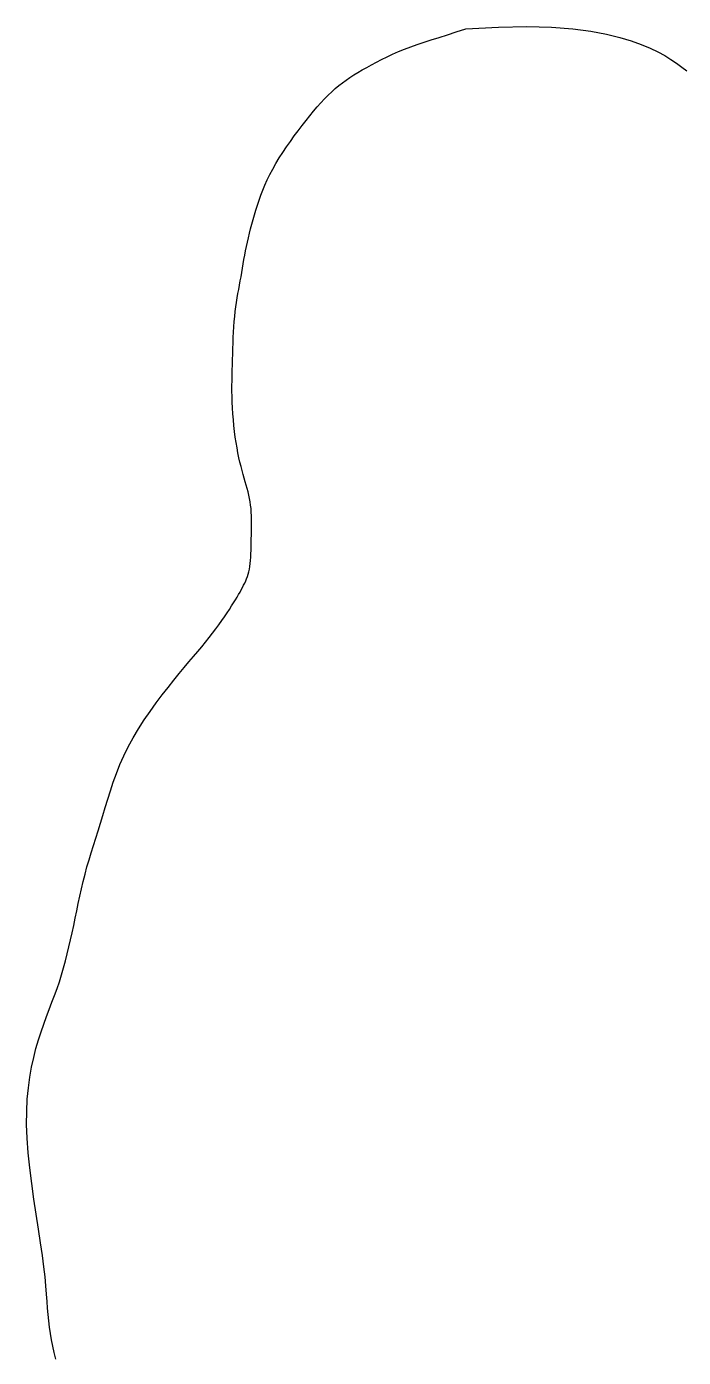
# Model space of a CAD drawing. Header units: millimetres. Extents: x 29 to 887, y 144 to 1917.
# Drawn here: x 28.6 to 262.8, y 1442.2 to 1917.1 of the extents above; entities that cross this region are included whole.
import ezdxf

# ---------------------------------------------------------------- set-up
doc = ezdxf.new("R2010")
doc.units = ezdxf.units.MM
doc.header["$LTSCALE"] = 48

msp = doc.modelspace()

# ---------------------------------------------------------------- linework, layer by layer
for p, q in [((175.72, 1913.25), (178.67, 1914.18)), ((178.67, 1914.18), (181.85, 1915.18)), ((181.85, 1915.18), (185.26, 1916.28)), ((185.26, 1916.28), (196.9, 1916.92)), ((196.9, 1916.92), (207.03, 1917.09)), ((207.03, 1917.09), (215.81, 1916.87)), ((215.81, 1916.87), (223.36, 1916.31)), ((223.36, 1916.31), (229.85, 1915.48)), ((229.85, 1915.48), (235.39, 1914.44)), ((235.39, 1914.44), (240.15, 1913.26)), ((161.21, 1908.17), (163.36, 1909.04)), ((163.36, 1909.04), (165.59, 1909.88)), ((165.59, 1909.88), (167.91, 1910.71)), ((167.91, 1910.71), (170.36, 1911.53)), ((170.36, 1911.53), (172.95, 1912.37)), ((172.95, 1912.37), (175.72, 1913.25)), ((240.15, 1913.26), (244.25, 1911.99)), ((244.25, 1911.99), (247.84, 1910.7)), ((247.84, 1910.7), (250.98, 1909.39)), ((250.98, 1909.39), (253.74, 1908.06)), ((151.6, 1903.51), (153.37, 1904.45)), ((153.37, 1904.45), (155.22, 1905.4)), ((155.22, 1905.4), (157.14, 1906.34)), ((157.14, 1906.34), (159.14, 1907.27)), ((159.14, 1907.27), (161.21, 1908.17)), ((253.74, 1908.06), (256.18, 1906.73)), ((256.18, 1906.73), (258.36, 1905.38)), ((258.36, 1905.38), (260.36, 1904.03)), ((143.93, 1898.93), (145.33, 1899.83)), ((145.33, 1899.83), (146.78, 1900.73)), ((146.78, 1900.73), (148.31, 1901.64)), ((148.31, 1901.64), (149.92, 1902.56)), ((149.92, 1902.56), (151.6, 1903.51)), ((260.36, 1904.03), (262.23, 1902.68)), ((262.23, 1902.68), (264.04, 1901.32)), ((137.44, 1893.84), (138.71, 1894.98)), ((138.71, 1894.98), (139.98, 1896.05)), ((139.98, 1896.05), (141.27, 1897.05)), ((141.27, 1897.05), (142.58, 1898.01)), ((142.58, 1898.01), (143.93, 1898.93)), ((133.58, 1889.91), (134.88, 1891.31)), ((134.88, 1891.31), (136.16, 1892.62)), ((136.16, 1892.62), (137.44, 1893.84)), ((128.26, 1883.56), (129.61, 1885.26)), ((129.61, 1885.26), (130.95, 1886.88)), ((130.95, 1886.88), (132.28, 1888.44)), ((132.28, 1888.44), (133.58, 1889.91)), ((125.48, 1879.96), (126.88, 1881.79)), ((126.88, 1881.79), (128.26, 1883.56)), ((121.31, 1874.18), (122.68, 1876.14)), ((122.68, 1876.14), (124.08, 1878.07)), ((124.08, 1878.07), (125.48, 1879.96)), ((118.71, 1870.22), (119.98, 1872.2)), ((119.98, 1872.2), (121.31, 1874.18)), ((115.38, 1864.34), (116.4, 1866.27)), ((116.4, 1866.27), (117.51, 1868.24)), ((117.51, 1868.24), (118.71, 1870.22)), ((113.63, 1860.56), (114.46, 1862.43)), ((114.46, 1862.43), (115.38, 1864.34)), ((111.54, 1855.11), (112.18, 1856.9)), ((112.18, 1856.9), (112.87, 1858.71)), ((112.87, 1858.71), (113.63, 1860.56)), ((110.41, 1851.62), (110.96, 1853.35)), ((110.96, 1853.35), (111.54, 1855.11)), ((108.94, 1846.61), (109.4, 1848.25)), ((109.4, 1848.25), (109.89, 1849.93)), ((109.89, 1849.93), (110.41, 1851.62)), ((107.72, 1841.78), (108.1, 1843.37)), ((108.1, 1843.37), (108.51, 1844.98)), ((108.51, 1844.98), (108.94, 1846.61)), ((106.71, 1837.07), (107.02, 1838.63)), ((107.02, 1838.63), (107.36, 1840.2)), ((107.36, 1840.2), (107.72, 1841.78)), ((105.86, 1832.43), (106.13, 1833.97)), ((106.13, 1833.97), (106.41, 1835.51)), ((106.41, 1835.51), (106.71, 1837.07)), ((105.08, 1827.85), (105.34, 1829.37)), ((105.34, 1829.37), (105.59, 1830.89)), ((105.59, 1830.89), (105.86, 1832.43)), ((104.27, 1823.33), (104.54, 1824.84)), ((104.54, 1824.84), (104.81, 1826.34)), ((104.81, 1826.34), (105.08, 1827.85)), ((103.49, 1818.69), (103.74, 1820.27)), ((103.74, 1820.27), (104, 1821.81)), ((104, 1821.81), (104.27, 1823.33)), ((102.84, 1813.66), (103.03, 1815.4)), ((103.03, 1815.4), (103.25, 1817.07)), ((103.25, 1817.07), (103.49, 1818.69)), ((102.43, 1808.07), (102.54, 1809.99)), ((102.54, 1809.99), (102.68, 1811.85)), ((102.68, 1811.85), (102.84, 1813.66)), ((102.25, 1804.16), (102.33, 1806.13)), ((102.33, 1806.13), (102.43, 1808.07)), ((102.06, 1798.3), (102.11, 1800.24)), ((102.11, 1800.24), (102.18, 1802.2)), ((102.18, 1802.2), (102.25, 1804.16)), ((101.94, 1794.52), (102, 1796.4)), ((102, 1796.4), (102.06, 1798.3)), ((101.85, 1788.91), (101.87, 1790.79)), ((101.87, 1790.79), (101.9, 1792.65)), ((101.9, 1792.65), (101.94, 1794.52)), ((101.86, 1787), (101.85, 1788.91)), ((101.9, 1785.07), (101.86, 1787)), ((101.96, 1783.08), (101.9, 1785.07)), ((102.06, 1781.03), (101.96, 1783.08)), ((102.2, 1778.95), (102.06, 1781.03)), ((102.37, 1776.84), (102.2, 1778.95)), ((102.57, 1774.74), (102.37, 1776.84)), ((102.8, 1772.66), (102.57, 1774.74)), ((103.05, 1770.62), (102.8, 1772.66)), ((103.34, 1768.64), (103.05, 1770.62)), ((103.65, 1766.74), (103.34, 1768.64)), ((103.98, 1764.95), (103.65, 1766.74)), ((104.33, 1763.25), (103.98, 1764.95)), ((104.7, 1761.64), (104.33, 1763.25)), ((105.08, 1760.11), (104.7, 1761.64)), ((105.46, 1758.65), (105.08, 1760.11)), ((105.84, 1757.26), (105.46, 1758.65)), ((106.21, 1755.94), (105.84, 1757.26)), ((106.58, 1754.66), (106.21, 1755.94)), ((106.93, 1753.43), (106.58, 1754.66)), ((107.26, 1752.23), (106.93, 1753.43)), ((107.57, 1751.05), (107.26, 1752.23)), ((107.85, 1749.89), (107.57, 1751.05)), ((108.1, 1748.72), (107.85, 1749.89)), ((108.32, 1747.55), (108.1, 1748.72)), ((108.5, 1746.35), (108.32, 1747.55)), ((108.64, 1745.11), (108.5, 1746.35)), ((108.74, 1743.84), (108.64, 1745.11)), ((108.8, 1742.53), (108.74, 1743.84)), ((108.79, 1737.06), (108.82, 1738.45)), ((108.83, 1741.19), (108.8, 1742.53)), ((108.82, 1738.45), (108.83, 1739.83)), ((108.83, 1739.83), (108.83, 1741.19)), ((108.7, 1732.93), (108.72, 1734.3)), ((108.72, 1734.3), (108.76, 1735.68)), ((108.76, 1735.68), (108.79, 1737.06)), ((108.55, 1727.78), (108.61, 1729.01)), ((108.61, 1729.01), (108.64, 1730.28)), ((108.64, 1730.28), (108.67, 1731.59)), ((108.67, 1731.59), (108.7, 1732.93)), ((108.08, 1723.46), (108.25, 1724.44)), ((108.25, 1724.44), (108.38, 1725.49)), ((108.38, 1725.49), (108.48, 1726.6)), ((108.48, 1726.6), (108.55, 1727.78)), ((106.4, 1718.52), (106.75, 1719.29)), ((106.75, 1719.29), (107.07, 1720.06)), ((107.07, 1720.06), (107.37, 1720.86)), ((107.37, 1720.86), (107.64, 1721.68)), ((107.64, 1721.68), (107.88, 1722.54)), ((107.88, 1722.54), (108.08, 1723.46)), ((103.68, 1713.52), (104.23, 1714.44)), ((104.23, 1714.44), (104.73, 1715.32)), ((104.73, 1715.32), (105.19, 1716.16)), ((105.19, 1716.16), (105.62, 1716.97)), ((105.62, 1716.97), (106.02, 1717.75)), ((106.02, 1717.75), (106.4, 1718.52)), ((100.94, 1709.15), (101.72, 1710.36)), ((101.72, 1710.36), (102.44, 1711.48)), ((102.44, 1711.48), (103.09, 1712.53)), ((103.09, 1712.53), (103.68, 1713.52)), ((97.17, 1703.67), (98.21, 1705.13)), ((98.21, 1705.13), (99.19, 1706.53)), ((99.19, 1706.53), (100.1, 1707.88)), ((100.1, 1707.88), (100.94, 1709.15)), ((93.69, 1699.06), (94.91, 1700.63)), ((94.91, 1700.63), (96.07, 1702.17)), ((96.07, 1702.17), (97.17, 1703.67)), ((89.62, 1694.12), (91.05, 1695.83)), ((91.05, 1695.83), (92.4, 1697.47)), ((92.4, 1697.47), (93.69, 1699.06)), ((86.51, 1690.43), (88.11, 1692.33)), ((88.11, 1692.33), (89.62, 1694.12)), ((81.09, 1683.86), (83.01, 1686.21)), ((83.01, 1686.21), (84.81, 1688.4)), ((84.81, 1688.4), (86.51, 1690.43)), ((76.95, 1678.6), (79.06, 1681.31)), ((79.06, 1681.31), (81.09, 1683.86)), ((74.79, 1675.74), (76.95, 1678.6)), ((70.52, 1669.68), (72.64, 1672.76)), ((72.64, 1672.76), (74.79, 1675.74)), ((68.49, 1666.54), (70.52, 1669.68)), ((64.82, 1660.14), (66.57, 1663.35)), ((66.57, 1663.35), (68.49, 1666.54)), ((63.26, 1656.94), (64.82, 1660.14)), ((60.63, 1650.59), (61.87, 1653.75)), ((61.87, 1653.75), (63.26, 1656.94)), ((59.52, 1647.47), (60.63, 1650.59)), ((57.57, 1641.39), (58.5, 1644.4)), ((58.5, 1644.4), (59.52, 1647.47)), ((55.82, 1635.58), (56.68, 1638.44)), ((56.68, 1638.44), (57.57, 1641.39)), ((54.96, 1632.81), (55.82, 1635.58)), ((53.27, 1627.48), (54.11, 1630.11)), ((54.11, 1630.11), (54.96, 1632.81)), ((51.65, 1622.33), (52.45, 1624.89)), ((52.45, 1624.89), (53.27, 1627.48)), ((50.14, 1617.24), (50.88, 1619.78)), ((50.88, 1619.78), (51.65, 1622.33)), ((48.79, 1612.09), (49.45, 1614.68)), ((49.45, 1614.68), (50.14, 1617.24)), ((48.18, 1609.48), (48.79, 1612.09)), ((47.04, 1604.23), (47.6, 1606.86)), ((47.6, 1606.86), (48.18, 1609.48)), ((45.95, 1598.97), (46.49, 1601.6)), ((46.49, 1601.6), (47.04, 1604.23)), ((44.87, 1593.78), (45.42, 1596.36)), ((45.42, 1596.36), (45.95, 1598.97)), ((43.73, 1588.69), (44.31, 1591.22)), ((44.31, 1591.22), (44.87, 1593.78)), ((42.48, 1583.69), (43.12, 1586.18)), ((43.12, 1586.18), (43.73, 1588.69)), ((41.8, 1581.22), (42.48, 1583.69)), ((40.31, 1576.3), (41.08, 1578.76)), ((41.08, 1578.76), (41.8, 1581.22)), ((38.59, 1571.4), (39.48, 1573.85)), ((39.48, 1573.85), (40.31, 1576.3)), ((36.7, 1566.41), (37.66, 1568.93)), ((37.66, 1568.93), (38.59, 1571.4)), ((34.74, 1561.17), (35.72, 1563.83)), ((35.72, 1563.83), (36.7, 1566.41)), ((32.85, 1555.5), (33.78, 1558.4)), ((33.78, 1558.4), (34.74, 1561.17)), ((31.96, 1552.46), (32.85, 1555.5)), ((30.4, 1545.85), (31.14, 1549.25)), ((31.14, 1549.25), (31.96, 1552.46)), ((29.76, 1542.25), (30.4, 1545.85)), ((29.24, 1538.42), (29.76, 1542.25)), ((28.65, 1530.01), (28.86, 1534.35)), ((28.86, 1534.35), (29.24, 1538.42)), ((28.62, 1525.39), (28.65, 1530.01)), ((28.8, 1520.48), (28.62, 1525.39)), ((29.18, 1515.26), (28.8, 1520.48)), ((29.75, 1509.83), (29.18, 1515.26)), ((30.44, 1504.29), (29.75, 1509.83)), ((31.22, 1498.74), (30.44, 1504.29)), ((32.04, 1493.29), (31.22, 1498.74)), ((32.85, 1488.04), (32.04, 1493.29)), ((33.61, 1483.1), (32.85, 1488.04)), ((34.26, 1478.57), (33.61, 1483.1)), ((34.78, 1474.53), (34.26, 1478.57)), ((35.18, 1470.94), (34.78, 1474.53)), ((35.49, 1467.73), (35.18, 1470.94)), ((35.72, 1464.85), (35.49, 1467.73)), ((35.91, 1462.23), (35.72, 1464.85)), ((36.09, 1459.8), (35.91, 1462.23)), ((36.27, 1457.5), (36.09, 1459.8)), ((36.49, 1455.26), (36.27, 1457.5)), ((36.77, 1453.03), (36.49, 1455.26)), ((37.11, 1450.79), (36.77, 1453.03)), ((37.51, 1448.54), (37.11, 1450.79)), ((37.98, 1446.25), (37.51, 1448.54)), ((38.5, 1443.93), (37.98, 1446.25)), ((39.09, 1441.55), (38.5, 1443.93))]:
    msp.add_line(p, q)

doc.saveas('drawing.dxf')
